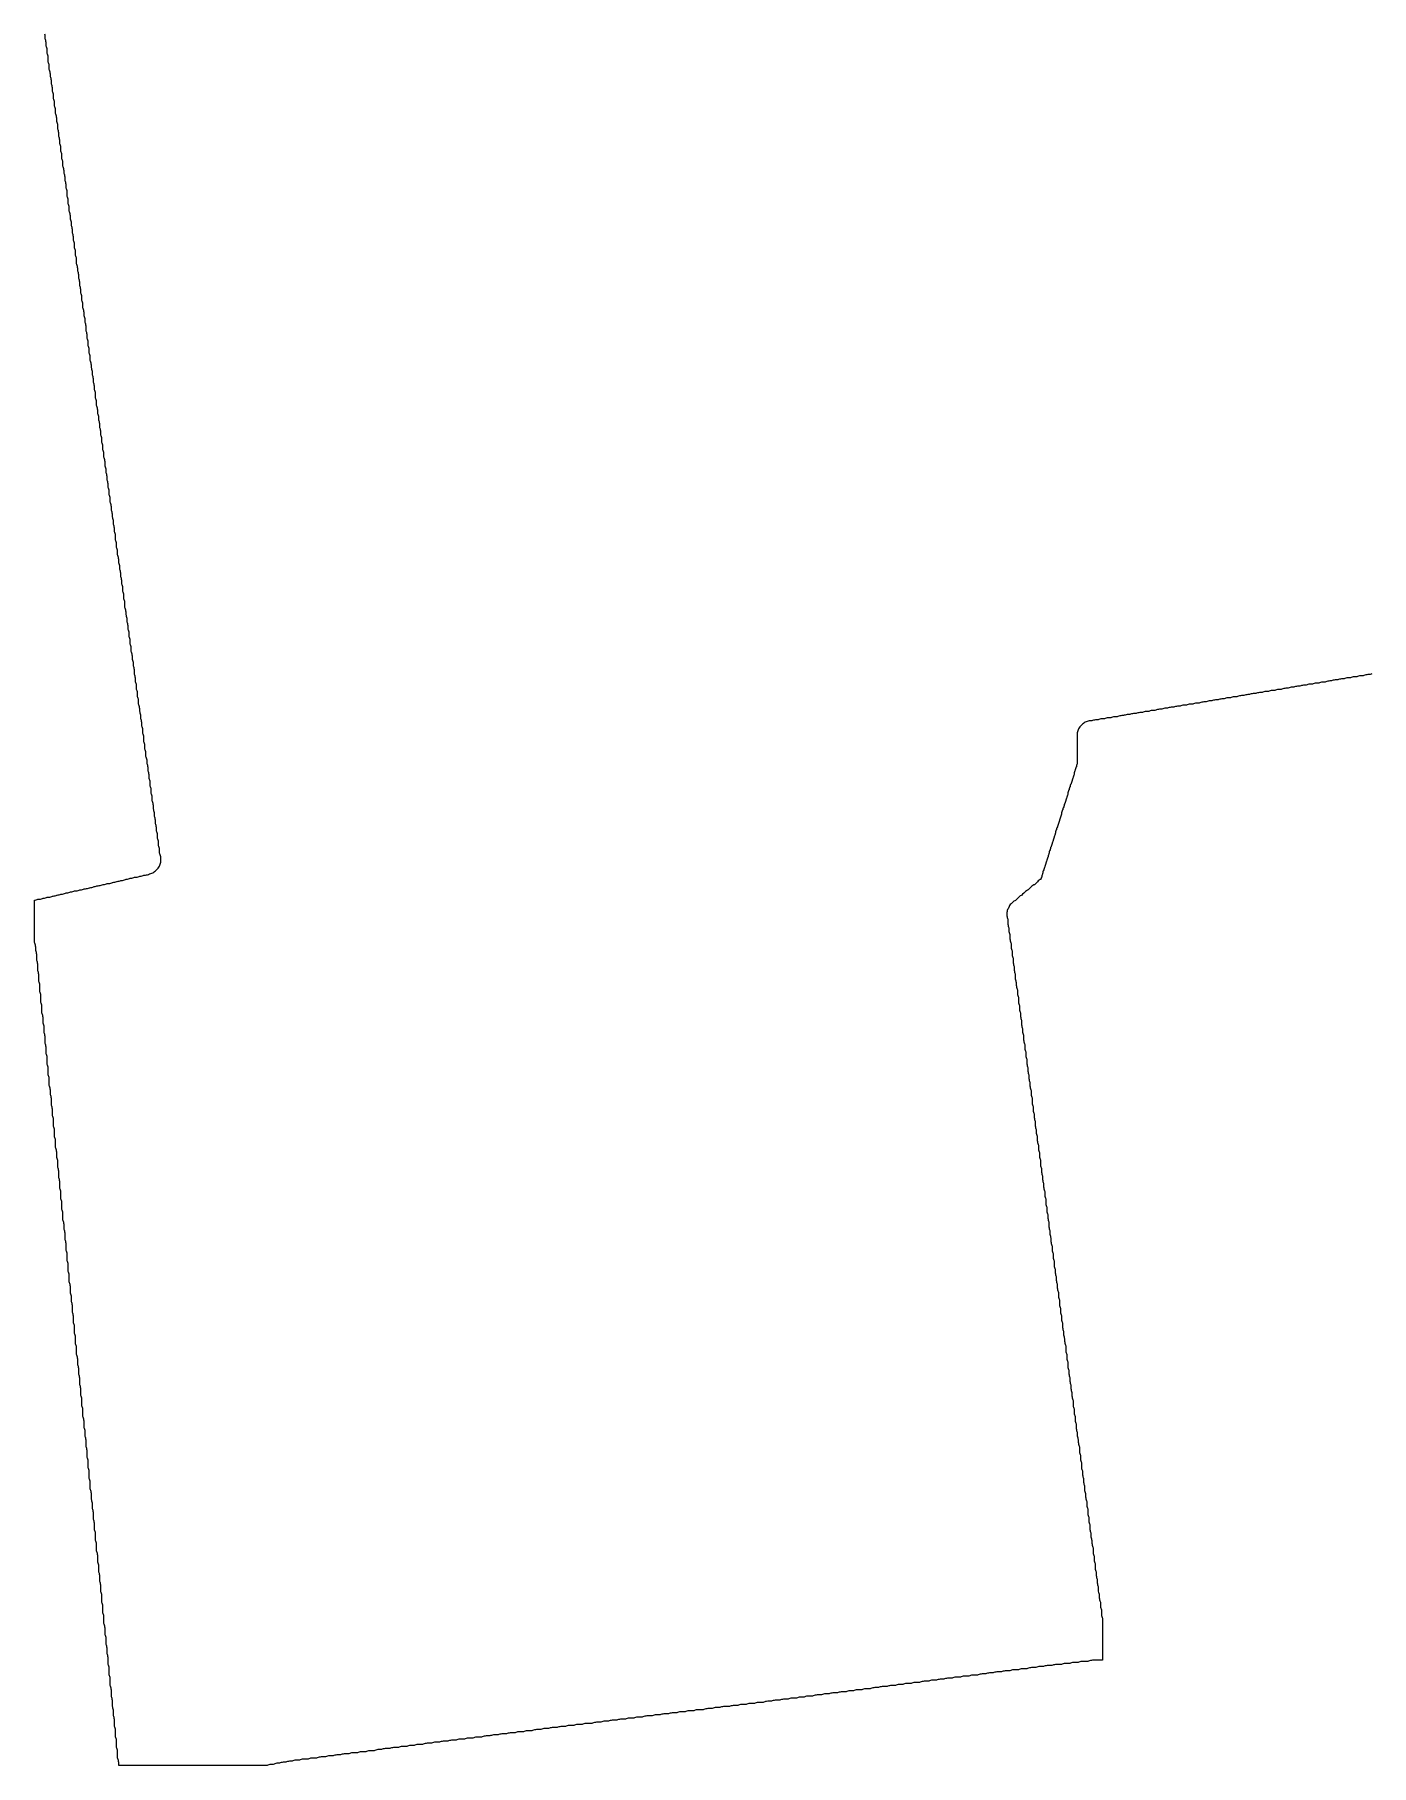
# Model space of a CAD drawing. Header units: metres. Extents: x -39370 to 152288, y 547 to 169859.
# Drawn here: x -4674 to 56459, y 547 to 79701 of the extents above; entities that cross this region are included whole.
import ezdxf

# ---------------------------------------------------------------- set-up
doc = ezdxf.new("R2010")
doc.units = ezdxf.units.M
doc.layers.add('alpha_boundary_shrunk', color=7, linetype='Continuous')

msp = doc.modelspace()

# ---------------------------------------------------------------- linework, layer by layer
at = {"layer": 'alpha_boundary_shrunk', "color": 1}
msp.add_lwpolyline([(56487, 50469), (56442, 50459), (56398, 50444), (56366, 50430), (56291, 50430), (56245, 50428), (56199, 50421), (56154, 50410), (56110, 50396), (56078, 50382), (56002, 50382), (55956, 50379), (55910, 50373), (55865, 50362), (55821, 50348), (55790, 50334), (55714, 50334), (55668, 50331), (55622, 50325), (55577, 50314), (55533, 50300), (55501, 50286), (55426, 50286), (55380, 50283), (55334, 50277), (55288, 50266), (55245, 50252), (55213, 50237), (55137, 50237), (55091, 50235), (55045, 50229), (55000, 50218), (54956, 50203), (54925, 50189), (54849, 50189), (54803, 50187), (54757, 50181), (54712, 50170), (54668, 50155), (54636, 50141), (54561, 50141), (54514, 50139), (54469, 50133), (54423, 50122), (54380, 50107), (54348, 50093), (54272, 50093), (54226, 50091), (54180, 50085), (54135, 50074), (54091, 50059), (54060, 50045), (53984, 50045), (53938, 50043), (53892, 50037), (53847, 50026), (53803, 50011), (53771, 49997), (53696, 49997), (53649, 49995), (53604, 49989), (53558, 49978), (53515, 49963), (53483, 49949), (53407, 49949), (53361, 49947), (53315, 49941), (53270, 49930), (53226, 49915), (53194, 49901), (53119, 49901), (53073, 49899), (53027, 49892), (52982, 49882), (52938, 49867), (52906, 49853), (52831, 49853), (52784, 49851), (52739, 49844), (52693, 49834), (52650, 49819), (52618, 49805), (52542, 49805), (52496, 49803), (52450, 49796), (52405, 49786), (52361, 49771), (52329, 49757), (52254, 49757), (52208, 49755), (52162, 49748), (52117, 49738), (52073, 49723), (52041, 49709), (51966, 49709), (51919, 49707), (51874, 49700), (51828, 49690), (51784, 49675), (51753, 49661), (51677, 49661), (51631, 49659), (51585, 49652), (51540, 49642), (51496, 49627), (51464, 49613), (51389, 49613), (51343, 49611), (51297, 49604), (51252, 49594), (51208, 49579), (51176, 49565), (51101, 49565), (51054, 49563), (51009, 49556), (50963, 49545), (50919, 49531), (50888, 49517), (50812, 49517), (50766, 49514), (50720, 49508), (50675, 49497), (50631, 49483), (50599, 49469), (50524, 49469), (50478, 49466), (50432, 49460), (50387, 49449), (50343, 49435), (50311, 49420), (50236, 49420), (50189, 49418), (50143, 49412), (50098, 49401), (50054, 49386), (50023, 49372), (49947, 49372), (49901, 49370), (49855, 49364), (49810, 49353), (49766, 49338), (49734, 49324), (49659, 49324), (49613, 49322), (49567, 49316), (49522, 49305), (49478, 49290), (49446, 49276), (49371, 49276), (49324, 49274), (49278, 49268), (49233, 49257), (49189, 49242), (49158, 49228), (49082, 49228), (49036, 49226), (48990, 49220), (48945, 49209), (48901, 49194), (48869, 49180), (48794, 49180), (48748, 49178), (48702, 49172), (48657, 49161), (48613, 49146), (48581, 49132), (48506, 49132), (48459, 49130), (48413, 49124), (48368, 49113), (48324, 49098), (48293, 49084), (48217, 49084), (48171, 49082), (48125, 49076), (48080, 49065), (48036, 49050), (48004, 49036), (47929, 49036), (47883, 49034), (47837, 49027), (47792, 49017), (47748, 49002), (47716, 48988), (47641, 48988), (47594, 48986), (47548, 48979), (47503, 48969), (47459, 48954), (47428, 48940), (47352, 48940), (47306, 48938), (47260, 48931), (47215, 48921), (47171, 48906), (47139, 48892), (47064, 48892), (47018, 48890), (46972, 48883), (46927, 48873), (46883, 48858), (46851, 48844), (46776, 48844), (46729, 48842), (46683, 48835), (46638, 48825), (46594, 48810), (46563, 48796), (46487, 48796), (46441, 48794), (46395, 48787), (46350, 48777), (46306, 48762), (46274, 48748), (46199, 48748), (46153, 48746), (46107, 48739), (46062, 48728), (46018, 48714), (45986, 48700), (45911, 48700), (45864, 48697), (45818, 48691), (45773, 48680), (45729, 48666), (45698, 48652), (45622, 48652), (45576, 48649), (45530, 48643), (45485, 48632), (45441, 48618), (45409, 48604), (45334, 48604), (45288, 48601), (45242, 48595), (45197, 48584), (45153, 48570), (45121, 48555), (45046, 48555), (44999, 48553), (44953, 48547), (44908, 48536), (44864, 48521), (44833, 48507), (44757, 48507), (44711, 48505), (44665, 48499), (44620, 48488), (44576, 48473), (44544, 48459), (44469, 48459), (44423, 48457), (44377, 48451), (44332, 48440), (44288, 48425), (44256, 48411), (44181, 48411), (44134, 48409), (44088, 48403), (44043, 48392), (43999, 48377), (43968, 48363), (43892, 48363), (43846, 48361), (43800, 48355), (43755, 48344), (43711, 48329), (43679, 48315), (43604, 48315), (43555, 48313), (43506, 48306), (43459, 48294), (43413, 48277), (43368, 48256), (43326, 48231), (43287, 48202), (43250, 48169), (43154, 48073), (43121, 48036), (43092, 47997), (43067, 47955), (43046, 47910), (43029, 47864), (43017, 47817), (43010, 47768), (43008, 47719), (43008, 46346), (42994, 46314), (42979, 46271), (42968, 46225), (42967, 46218), (42964, 46213), (42946, 46170), (42931, 46126), (42920, 46081), (42919, 46074), (42916, 46068), (42898, 46026), (42883, 45982), (42872, 45937), (42866, 45891), (42865, 45868), (42850, 45834), (42835, 45790), (42824, 45745), (42823, 45738), (42820, 45732), (42801, 45690), (42787, 45646), (42776, 45601), (42775, 45594), (42772, 45588), (42753, 45546), (42739, 45502), (42728, 45457), (42727, 45449), (42724, 45444), (42705, 45401), (42691, 45357), (42680, 45312), (42679, 45305), (42676, 45300), (42657, 45257), (42643, 45213), (42632, 45168), (42631, 45161), (42628, 45155), (42609, 45113), (42594, 45069), (42584, 45024), (42577, 44978), (42576, 44955), (42561, 44921), (42546, 44877), (42536, 44832), (42535, 44825), (42532, 44819), (42513, 44777), (42498, 44733), (42488, 44688), (42487, 44681), (42484, 44675), (42465, 44632), (42450, 44589), (42440, 44543), (42439, 44536), (42436, 44531), (42417, 44488), (42402, 44444), (42392, 44399), (42391, 44392), (42388, 44387), (42369, 44344), (42354, 44300), (42344, 44255), (42343, 44248), (42340, 44242), (42321, 44200), (42306, 44156), (42295, 44111), (42289, 44065), (42288, 44042), (42273, 44008), (42258, 43964), (42247, 43919), (42246, 43912), (42244, 43906), (42225, 43864), (42210, 43820), (42199, 43775), (42198, 43767), (42196, 43762), (42177, 43719), (42162, 43675), (42151, 43630), (42150, 43623), (42147, 43618), (42129, 43575), (42114, 43531), (42103, 43486), (42102, 43479), (42099, 43473), (42081, 43431), (42066, 43387), (42055, 43342), (42054, 43335), (42051, 43329), (42033, 43287), (42018, 43243), (42007, 43198), (42001, 43152), (42000, 43129), (41985, 43095), (41970, 43051), (41959, 43006), (41958, 42999), (41955, 42993), (41936, 42950), (41922, 42907), (41911, 42861), (41910, 42854), (41907, 42849), (41888, 42806), (41874, 42762), (41863, 42717), (41862, 42710), (41859, 42705), (41840, 42662), (41826, 42618), (41815, 42573), (41814, 42566), (41811, 42560), (41792, 42518), (41778, 42474), (41767, 42429), (41766, 42422), (41763, 42416), (41744, 42374), (41729, 42330), (41719, 42285), (41712, 42239), (41711, 42216), (41696, 42182), (41681, 42138), (41671, 42093), (41670, 42086), (41667, 42080), (41648, 42037), (41633, 41993), (41623, 41948), (41622, 41941), (41619, 41936), (41600, 41893), (41585, 41849), (41575, 41804), (41574, 41797), (41571, 41791), (41552, 41749), (41537, 41705), (41527, 41660), (41526, 41653), (41523, 41647), (41504, 41605), (41489, 41561), (41479, 41516), (41478, 41509), (41475, 41503), (41456, 41461), (41441, 41417), (41430, 41372), (41424, 41326), (41423, 41303), (41408, 41269), (41393, 41225), (41382, 41179), (41381, 41172), (41379, 41167), (41360, 41124), (41345, 41080), (41343, 41071), (41337, 41066), (41314, 41054), (41267, 41027), (41224, 40996), (41184, 40960), (41049, 40825), (41026, 40814), (40979, 40787), (40935, 40756), (40896, 40720), (40761, 40585), (40737, 40573), (40691, 40547), (40647, 40516), (40607, 40480), (40559, 40432), (40511, 40384), (40472, 40345), (40449, 40333), (40402, 40307), (40359, 40275), (40319, 40239), (40184, 40105), (40160, 40093), (40114, 40066), (40070, 40035), (40031, 39999), (39982, 39951), (39947, 39911), (39915, 39868), (39889, 39821), (39841, 39725), (39822, 39683), (39807, 39639), (39797, 39594), (39790, 39548), (39788, 39501), (39788, 39453), (39790, 39407), (39797, 39361), (39807, 39316), (39822, 39272), (39836, 39240), (39836, 39069), (39838, 39023), (39845, 38977), (39855, 38932), (39870, 38888), (39884, 38856), (39884, 38733), (39886, 38686), (39893, 38640), (39903, 38595), (39918, 38551), (39932, 38520), (39932, 38348), (39934, 38302), (39941, 38256), (39951, 38211), (39966, 38167), (39980, 38135), (39980, 38012), (39982, 37965), (39989, 37919), (39999, 37874), (40014, 37830), (40028, 37799), (40028, 37675), (40030, 37629), (40037, 37583), (40047, 37538), (40062, 37494), (40076, 37462), (40076, 37291), (40078, 37245), (40085, 37199), (40096, 37153), (40110, 37110), (40124, 37078), (40124, 36954), (40127, 36908), (40133, 36862), (40144, 36817), (40158, 36773), (40172, 36741), (40172, 36570), (40175, 36524), (40181, 36478), (40192, 36433), (40206, 36389), (40220, 36357), (40220, 36234), (40223, 36187), (40229, 36141), (40240, 36096), (40254, 36052), (40269, 36021), (40269, 35897), (40271, 35851), (40277, 35805), (40288, 35760), (40303, 35716), (40317, 35684), (40317, 35513), (40319, 35466), (40325, 35421), (40336, 35375), (40351, 35331), (40365, 35300), (40365, 35176), (40367, 35130), (40373, 35084), (40384, 35039), (40399, 34995), (40413, 34963), (40413, 34840), (40415, 34794), (40421, 34748), (40432, 34703), (40447, 34659), (40461, 34627), (40461, 34455), (40463, 34409), (40469, 34363), (40480, 34318), (40495, 34274), (40509, 34243), (40509, 34119), (40511, 34073), (40517, 34027), (40528, 33982), (40543, 33938), (40557, 33906), (40557, 33735), (40559, 33688), (40565, 33642), (40576, 33597), (40591, 33553), (40605, 33522), (40605, 33398), (40607, 33352), (40614, 33306), (40624, 33261), (40639, 33217), (40653, 33185), (40653, 33062), (40655, 33016), (40662, 32970), (40672, 32925), (40687, 32881), (40701, 32849), (40701, 32677), (40703, 32631), (40710, 32585), (40720, 32540), (40735, 32496), (40749, 32464), (40749, 32341), (40751, 32295), (40758, 32249), (40768, 32204), (40783, 32160), (40797, 32128), (40797, 32005), (40799, 31958), (40806, 31912), (40816, 31867), (40831, 31823), (40845, 31792), (40845, 31620), (40847, 31574), (40854, 31528), (40864, 31483), (40879, 31439), (40893, 31407), (40893, 31284), (40895, 31237), (40902, 31192), (40913, 31146), (40927, 31102), (40941, 31071), (40941, 30899), (40943, 30853), (40950, 30807), (40961, 30762), (40975, 30718), (40989, 30686), (40989, 30563), (40992, 30517), (40998, 30471), (41009, 30426), (41023, 30382), (41037, 30350), (41037, 30226), (41040, 30180), (41046, 30134), (41057, 30089), (41071, 30045), (41086, 30014), (41086, 29842), (41088, 29796), (41094, 29750), (41105, 29705), (41120, 29661), (41134, 29629), (41134, 29506), (41136, 29459), (41142, 29413), (41153, 29368), (41168, 29324), (41182, 29293), (41182, 29121), (41184, 29075), (41190, 29029), (41201, 28984), (41216, 28940), (41230, 28908), (41230, 28785), (41232, 28738), (41238, 28693), (41249, 28647), (41264, 28604), (41278, 28572), (41278, 28448), (41280, 28402), (41286, 28356), (41297, 28311), (41312, 28267), (41326, 28235), (41326, 28064), (41328, 28018), (41334, 27972), (41345, 27927), (41360, 27883), (41374, 27851), (41374, 27728), (41376, 27681), (41382, 27635), (41393, 27590), (41408, 27546), (41422, 27515), (41422, 27391), (41424, 27345), (41430, 27299), (41441, 27254), (41456, 27210), (41470, 27178), (41470, 27007), (41472, 26960), (41479, 26914), (41489, 26869), (41504, 26825), (41518, 26794), (41518, 26670), (41520, 26624), (41527, 26578), (41537, 26533), (41552, 26489), (41566, 26457), (41566, 26286), (41568, 26240), (41575, 26194), (41585, 26149), (41600, 26105), (41614, 26073), (41614, 25949), (41616, 25903), (41623, 25857), (41633, 25812), (41648, 25768), (41662, 25737), (41662, 25613), (41664, 25567), (41671, 25521), (41681, 25476), (41696, 25432), (41710, 25400), (41710, 25229), (41712, 25182), (41719, 25136), (41729, 25091), (41744, 25047), (41758, 25016), (41758, 24892), (41760, 24846), (41767, 24800), (41778, 24755), (41792, 24711), (41806, 24679), (41806, 24508), (41809, 24461), (41815, 24416), (41826, 24370), (41840, 24327), (41854, 24295), (41854, 24171), (41857, 24125), (41863, 24079), (41874, 24034), (41888, 23990), (41902, 23958), (41902, 23835), (41905, 23789), (41911, 23743), (41922, 23698), (41936, 23654), (41951, 23622), (41951, 23451), (41953, 23404), (41959, 23358), (41970, 23313), (41985, 23269), (41999, 23238), (41999, 23114), (42001, 23068), (42007, 23022), (42018, 22977), (42033, 22933), (42047, 22901), (42047, 22778), (42049, 22731), (42055, 22686), (42066, 22640), (42081, 22596), (42095, 22565), (42095, 22393), (42097, 22347), (42103, 22301), (42114, 22256), (42129, 22212), (42143, 22180), (42143, 22057), (42145, 22011), (42151, 21965), (42162, 21920), (42177, 21876), (42191, 21844), (42191, 21672), (42193, 21626), (42199, 21580), (42210, 21535), (42225, 21491), (42239, 21459), (42239, 21336), (42241, 21290), (42247, 21244), (42258, 21199), (42273, 21155), (42287, 21123), (42287, 21000), (42289, 20953), (42295, 20907), (42306, 20862), (42321, 20818), (42335, 20787), (42335, 20615), (42337, 20569), (42344, 20523), (42354, 20478), (42369, 20434), (42383, 20402), (42383, 20279), (42385, 20232), (42392, 20187), (42402, 20141), (42417, 20098), (42431, 20066), (42431, 19942), (42433, 19896), (42440, 19850), (42450, 19805), (42465, 19761), (42479, 19729), (42479, 19558), (42481, 19512), (42488, 19466), (42498, 19421), (42513, 19377), (42527, 19345), (42527, 19222), (42529, 19175), (42536, 19129), (42546, 19084), (42561, 19040), (42575, 19009), (42575, 18837), (42577, 18791), (42584, 18745), (42594, 18700), (42609, 18656), (42623, 18624), (42623, 18501), (42625, 18454), (42632, 18408), (42643, 18363), (42657, 18319), (42671, 18288), (42671, 18164), (42674, 18118), (42680, 18072), (42691, 18027), (42705, 17983), (42719, 17951), (42719, 17780), (42722, 17734), (42728, 17688), (42739, 17643), (42753, 17599), (42767, 17567), (42767, 17443), (42770, 17397), (42776, 17351), (42787, 17306), (42801, 17262), (42816, 17230), (42816, 17059), (42818, 17013), (42824, 16967), (42835, 16922), (42850, 16878), (42864, 16846), (42864, 16723), (42866, 16676), (42872, 16630), (42883, 16585), (42898, 16541), (42912, 16510), (42912, 16386), (42914, 16340), (42920, 16294), (42931, 16249), (42946, 16205), (42960, 16173), (42960, 16002), (42962, 15955), (42968, 15910), (42979, 15864), (42994, 15820), (43008, 15789), (43008, 15665), (43010, 15619), (43016, 15573), (43027, 15528), (43042, 15484), (43056, 15452), (43056, 15329), (43058, 15283), (43064, 15237), (43075, 15192), (43090, 15148), (43104, 15116), (43104, 14944), (43106, 14898), (43112, 14852), (43123, 14807), (43138, 14763), (43152, 14732), (43152, 14608), (43154, 14562), (43161, 14516), (43171, 14471), (43186, 14427), (43200, 14395), (43200, 14224), (43202, 14177), (43209, 14131), (43219, 14086), (43234, 14042), (43248, 14011), (43248, 13887), (43250, 13841), (43257, 13795), (43267, 13750), (43282, 13706), (43296, 13674), (43296, 13551), (43298, 13505), (43305, 13459), (43315, 13414), (43330, 13370), (43344, 13338), (43344, 13166), (43346, 13120), (43353, 13074), (43363, 13029), (43378, 12985), (43392, 12953), (43392, 12830), (43394, 12784), (43401, 12738), (43411, 12693), (43426, 12649), (43440, 12617), (43440, 12494), (43442, 12447), (43449, 12401), (43460, 12356), (43474, 12312), (43488, 12281), (43488, 12109), (43490, 12063), (43497, 12017), (43508, 11972), (43522, 11928), (43536, 11896), (43536, 11773), (43539, 11726), (43545, 11681), (43556, 11635), (43570, 11592), (43584, 11560), (43584, 11388), (43587, 11342), (43593, 11296), (43604, 11251), (43618, 11207), (43633, 11175), (43633, 11052), (43635, 11006), (43641, 10960), (43652, 10915), (43667, 10871), (43681, 10839), (43681, 10716), (43683, 10669), (43689, 10623), (43700, 10578), (43715, 10534), (43729, 10503), (43729, 10331), (43731, 10285), (43737, 10239), (43748, 10194), (43763, 10150), (43777, 10118), (43777, 9995), (43779, 9948), (43785, 9902), (43796, 9857), (43811, 9813), (43825, 9782), (43825, 9610), (43827, 9564), (43833, 9518), (43844, 9473), (43859, 9429), (43873, 9397), (43873, 9274), (43875, 9228), (43881, 9182), (43892, 9137), (43907, 9093), (43921, 9061), (43921, 8937), (43923, 8891), (43929, 8845), (43940, 8800), (43955, 8756), (43969, 8724), (43969, 8553), (43971, 8507), (43977, 8461), (43988, 8416), (44003, 8372), (44017, 8340), (44017, 8217), (44019, 8170), (44026, 8124), (44036, 8079), (44051, 8035), (44065, 8004), (44065, 7880), (44067, 7834), (44074, 7788), (44084, 7743), (44099, 7699), (44113, 7667), (44113, 7496), (44115, 7449), (44122, 7404), (44132, 7358), (44147, 7314), (44161, 7283), (44161, 5353), (43700, 5353), (43654, 5350), (43608, 5344), (43563, 5333), (43519, 5319), (43487, 5305), (43267, 5305), (43221, 5302), (43175, 5296), (43130, 5285), (43086, 5271), (43055, 5256), (42883, 5256), (42837, 5254), (42791, 5248), (42746, 5237), (42702, 5222), (42670, 5208), (42499, 5208), (42452, 5206), (42406, 5200), (42361, 5189), (42317, 5174), (42286, 5160), (42066, 5160), (42020, 5158), (41974, 5152), (41929, 5141), (41885, 5126), (41853, 5112), (41682, 5112), (41635, 5110), (41589, 5104), (41544, 5093), (41500, 5078), (41469, 5064), (41297, 5064), (41251, 5062), (41205, 5056), (41160, 5045), (41116, 5030), (41084, 5016), (40913, 5016), (40866, 5014), (40821, 5008), (40775, 4997), (40731, 4982), (40700, 4968), (40528, 4968), (40482, 4966), (40436, 4960), (40391, 4949), (40347, 4934), (40315, 4920), (40144, 4920), (40098, 4918), (40052, 4912), (40007, 4901), (39963, 4886), (39931, 4872), (39759, 4872), (39713, 4870), (39667, 4863), (39622, 4853), (39578, 4838), (39546, 4824), (39375, 4824), (39329, 4822), (39283, 4815), (39238, 4805), (39194, 4790), (39162, 4776), (39039, 4776), (38992, 4774), (38946, 4767), (38901, 4757), (38857, 4742), (38826, 4728), (38654, 4728), (38608, 4726), (38562, 4719), (38517, 4709), (38473, 4694), (38441, 4680), (38270, 4680), (38223, 4678), (38177, 4671), (38132, 4661), (38088, 4646), (38057, 4632), (37885, 4632), (37839, 4630), (37793, 4623), (37748, 4613), (37704, 4598), (37672, 4584), (37501, 4584), (37454, 4582), (37409, 4575), (37363, 4564), (37319, 4550), (37288, 4536), (37116, 4536), (37070, 4533), (37024, 4527), (36979, 4516), (36935, 4502), (36903, 4488), (36780, 4488), (36734, 4485), (36688, 4479), (36643, 4468), (36599, 4454), (36567, 4440), (36395, 4440), (36349, 4437), (36303, 4431), (36258, 4420), (36214, 4406), (36182, 4391), (36011, 4391), (35965, 4389), (35919, 4383), (35874, 4372), (35830, 4357), (35798, 4343), (35626, 4343), (35580, 4341), (35534, 4335), (35489, 4324), (35445, 4309), (35414, 4295), (35242, 4295), (35196, 4293), (35150, 4287), (35105, 4276), (35061, 4261), (35029, 4247), (34906, 4247), (34859, 4245), (34813, 4239), (34768, 4228), (34724, 4213), (34693, 4199), (34521, 4199), (34475, 4197), (34429, 4191), (34384, 4180), (34340, 4165), (34308, 4151), (34137, 4151), (34090, 4149), (34045, 4143), (33999, 4132), (33956, 4117), (33924, 4103), (33752, 4103), (33706, 4101), (33660, 4095), (33615, 4084), (33571, 4069), (33539, 4055), (33368, 4055), (33322, 4053), (33276, 4047), (33231, 4036), (33187, 4021), (33155, 4007), (32983, 4007), (32937, 4005), (32891, 3998), (32846, 3988), (32802, 3973), (32770, 3959), (32647, 3959), (32601, 3957), (32555, 3950), (32510, 3940), (32466, 3925), (32434, 3911), (32263, 3911), (32216, 3909), (32170, 3902), (32125, 3892), (32081, 3877), (32050, 3863), (31878, 3863), (31832, 3861), (31786, 3854), (31741, 3844), (31697, 3829), (31665, 3815), (31494, 3815), (31447, 3813), (31401, 3806), (31356, 3796), (31312, 3781), (31281, 3767), (31109, 3767), (31063, 3765), (31017, 3758), (30972, 3748), (30928, 3733), (30896, 3719), (30725, 3719), (30678, 3717), (30633, 3710), (30587, 3699), (30543, 3685), (30512, 3671), (30388, 3671), (30342, 3668), (30296, 3662), (30251, 3651), (30207, 3637), (30175, 3623), (30004, 3623), (29958, 3620), (29912, 3614), (29867, 3603), (29823, 3589), (29791, 3575), (29619, 3575), (29573, 3572), (29527, 3566), (29482, 3555), (29438, 3541), (29406, 3526), (29235, 3526), (29189, 3524), (29143, 3518), (29098, 3507), (29054, 3492), (29022, 3478), (28851, 3478), (28804, 3476), (28758, 3470), (28713, 3459), (28669, 3444), (28638, 3430), (28466, 3430), (28420, 3428), (28374, 3422), (28329, 3411), (28285, 3396), (28253, 3382), (28082, 3382), (28035, 3380), (27989, 3374), (27944, 3363), (27900, 3348), (27869, 3334), (27697, 3334), (27651, 3332), (27605, 3326), (27560, 3315), (27516, 3300), (27484, 3286), (27313, 3286), (27266, 3284), (27221, 3278), (27175, 3267), (27131, 3252), (27100, 3238), (26880, 3238), (26834, 3236), (26788, 3230), (26743, 3219), (26699, 3204), (26667, 3190), (26496, 3190), (26449, 3188), (26404, 3181), (26358, 3171), (26315, 3156), (26283, 3142), (26111, 3142), (26065, 3140), (26019, 3133), (25974, 3123), (25930, 3108), (25898, 3094), (25679, 3094), (25632, 3092), (25587, 3085), (25541, 3075), (25498, 3060), (25466, 3046), (25294, 3046), (25248, 3044), (25202, 3037), (25157, 3027), (25113, 3012), (25081, 2998), (24910, 2998), (24864, 2996), (24818, 2989), (24773, 2979), (24729, 2964), (24697, 2950), (24525, 2950), (24479, 2948), (24433, 2941), (24388, 2931), (24344, 2916), (24312, 2902), (24141, 2902), (24095, 2900), (24049, 2893), (24004, 2882), (23960, 2868), (23928, 2854), (23757, 2854), (23710, 2852), (23664, 2845), (23619, 2834), (23575, 2820), (23544, 2806), (23324, 2806), (23278, 2803), (23232, 2797), (23187, 2786), (23143, 2772), (23111, 2758), (22940, 2758), (22893, 2755), (22847, 2749), (22802, 2738), (22758, 2724), (22727, 2709), (22555, 2709), (22509, 2707), (22463, 2701), (22418, 2690), (22374, 2675), (22342, 2661), (22171, 2661), (22124, 2659), (22078, 2653), (22033, 2642), (21989, 2627), (21958, 2613), (21786, 2613), (21740, 2611), (21694, 2605), (21649, 2594), (21605, 2579), (21573, 2565), (21402, 2565), (21355, 2563), (21310, 2557), (21264, 2546), (21221, 2531), (21189, 2517), (21017, 2517), (20971, 2515), (20925, 2509), (20880, 2498), (20836, 2483), (20804, 2469), (20585, 2469), (20538, 2467), (20493, 2461), (20447, 2450), (20404, 2435), (20372, 2421), (20200, 2421), (20154, 2419), (20108, 2413), (20063, 2402), (20019, 2387), (19987, 2373), (19816, 2373), (19770, 2371), (19724, 2365), (19679, 2354), (19635, 2339), (19603, 2325), (19431, 2325), (19385, 2323), (19339, 2316), (19294, 2306), (19250, 2291), (19218, 2277), (19047, 2277), (19001, 2275), (18955, 2268), (18910, 2258), (18866, 2243), (18834, 2229), (18663, 2229), (18616, 2227), (18570, 2220), (18525, 2210), (18481, 2195), (18450, 2181), (18278, 2181), (18232, 2179), (18186, 2172), (18141, 2162), (18097, 2147), (18065, 2133), (17894, 2133), (17847, 2131), (17801, 2124), (17756, 2114), (17712, 2099), (17681, 2085), (17509, 2085), (17463, 2083), (17417, 2076), (17372, 2066), (17328, 2051), (17296, 2037), (17125, 2037), (17078, 2035), (17033, 2028), (16987, 2017), (16943, 2003), (16912, 1989), (16740, 1989), (16694, 1986), (16648, 1980), (16603, 1969), (16559, 1955), (16527, 1941), (16356, 1941), (16310, 1938), (16264, 1932), (16218, 1921), (16175, 1907), (16143, 1893), (15971, 1893), (15925, 1890), (15879, 1884), (15834, 1873), (15790, 1859), (15758, 1844), (15587, 1844), (15541, 1842), (15495, 1836), (15450, 1825), (15406, 1810), (15374, 1796), (15202, 1796), (15156, 1794), (15110, 1788), (15065, 1777), (15021, 1762), (14990, 1748), (14818, 1748), (14772, 1746), (14726, 1740), (14681, 1729), (14637, 1714), (14605, 1700), (14434, 1700), (14387, 1698), (14341, 1692), (14296, 1681), (14252, 1666), (14221, 1652), (14049, 1652), (14003, 1650), (13957, 1644), (13912, 1633), (13868, 1618), (13836, 1604), (13665, 1604), (13618, 1602), (13572, 1596), (13527, 1585), (13483, 1570), (13452, 1556), (13280, 1556), (13234, 1554), (13188, 1548), (13143, 1537), (13099, 1522), (13067, 1508), (12896, 1508), (12849, 1506), (12804, 1500), (12758, 1489), (12714, 1474), (12683, 1460), (12559, 1460), (12513, 1458), (12467, 1451), (12422, 1441), (12378, 1426), (12346, 1412), (12175, 1412), (12129, 1410), (12083, 1403), (12038, 1393), (11994, 1378), (11962, 1364), (11790, 1364), (11744, 1362), (11698, 1355), (11653, 1345), (11609, 1330), (11577, 1316), (11406, 1316), (11360, 1314), (11314, 1307), (11269, 1297), (11225, 1282), (11193, 1268), (11070, 1268), (11023, 1266), (10977, 1259), (10932, 1249), (10888, 1234), (10857, 1220), (10685, 1220), (10639, 1218), (10593, 1211), (10548, 1201), (10504, 1186), (10472, 1172), (10301, 1172), (10254, 1170), (10208, 1163), (10163, 1152), (10119, 1138), (10088, 1124), (9916, 1124), (9870, 1121), (9824, 1115), (9779, 1104), (9735, 1090), (9703, 1076), (9532, 1076), (9485, 1073), (9440, 1067), (9394, 1056), (9351, 1042), (9319, 1028), (9195, 1028), (9149, 1025), (9103, 1019), (9058, 1008), (9014, 994), (8982, 979), (8811, 979), (8765, 977), (8719, 971), (8674, 960), (8630, 945), (8598, 931), (8426, 931), (8380, 929), (8334, 923), (8289, 912), (8245, 897), (8214, 883), (8042, 883), (7996, 881), (7950, 875), (7905, 864), (7861, 849), (7829, 835), (7658, 835), (7611, 833), (7565, 827), (7520, 816), (7476, 801), (7445, 787), (7321, 787), (7275, 785), (7229, 779), (7184, 768), (7140, 753), (7108, 739), (7033, 739), (6987, 737), (6941, 731), (6896, 720), (6852, 705), (6820, 691), (6744, 691), (6698, 689), (6652, 683), (6607, 672), (6563, 657), (6532, 643), (6456, 643), (6410, 641), (6364, 634), (6319, 624), (6275, 609), (6243, 595), (6168, 595), (6122, 593), (6076, 586), (6030, 576), (5987, 561), (5955, 547), (-829, 547), (-829, 672), (-831, 718), (-838, 764), (-848, 809), (-863, 853), (-877, 885), (-877, 1152), (-879, 1199), (-886, 1244), (-896, 1290), (-911, 1333), (-925, 1365), (-925, 1633), (-927, 1679), (-934, 1725), (-944, 1770), (-959, 1814), (-973, 1846), (-973, 2113), (-975, 2160), (-982, 2206), (-992, 2251), (-1007, 2295), (-1021, 2326), (-1021, 2594), (-1023, 2640), (-1030, 2686), (-1040, 2731), (-1055, 2775), (-1069, 2807), (-1069, 3026), (-1071, 3073), (-1078, 3119), (-1089, 3164), (-1103, 3208), (-1117, 3239), (-1117, 3507), (-1120, 3553), (-1126, 3599), (-1137, 3644), (-1151, 3688), (-1165, 3720), (-1165, 3988), (-1168, 4034), (-1174, 4080), (-1185, 4125), (-1199, 4169), (-1213, 4201), (-1213, 4468), (-1216, 4514), (-1222, 4560), (-1233, 4605), (-1247, 4649), (-1262, 4681), (-1262, 4949), (-1264, 4995), (-1270, 5041), (-1281, 5086), (-1296, 5130), (-1310, 5162), (-1310, 5429), (-1312, 5476), (-1318, 5521), (-1329, 5567), (-1344, 5611), (-1358, 5642), (-1358, 5862), (-1360, 5908), (-1366, 5954), (-1377, 5999), (-1392, 6043), (-1406, 6075), (-1406, 6342), (-1408, 6389), (-1414, 6435), (-1425, 6480), (-1440, 6524), (-1454, 6555), (-1454, 6823), (-1456, 6869), (-1462, 6915), (-1473, 6960), (-1488, 7004), (-1502, 7036), (-1502, 7303), (-1504, 7350), (-1510, 7396), (-1521, 7441), (-1536, 7485), (-1550, 7516), (-1550, 7784), (-1552, 7830), (-1558, 7876), (-1569, 7921), (-1584, 7965), (-1598, 7997), (-1598, 8265), (-1600, 8311), (-1607, 8357), (-1617, 8402), (-1632, 8446), (-1646, 8478), (-1646, 8745), (-1648, 8791), (-1655, 8837), (-1665, 8882), (-1680, 8926), (-1694, 8958), (-1694, 9178), (-1696, 9224), (-1703, 9270), (-1713, 9315), (-1728, 9359), (-1742, 9391), (-1742, 9658), (-1744, 9705), (-1751, 9750), (-1761, 9796), (-1776, 9840), (-1790, 9871), (-1790, 10139), (-1792, 10185), (-1799, 10231), (-1809, 10276), (-1824, 10320), (-1838, 10352), (-1838, 10619), (-1840, 10666), (-1847, 10712), (-1857, 10757), (-1872, 10801), (-1886, 10832), (-1886, 11100), (-1888, 11146), (-1895, 11192), (-1905, 11237), (-1920, 11281), (-1934, 11313), (-1934, 11581), (-1936, 11627), (-1943, 11673), (-1954, 11718), (-1968, 11762), (-1982, 11793), (-1982, 12061), (-1985, 12107), (-1991, 12153), (-2002, 12198), (-2016, 12242), (-2030, 12274), (-2030, 12494), (-2033, 12540), (-2039, 12586), (-2050, 12631), (-2064, 12675), (-2078, 12707), (-2078, 12974), (-2081, 13020), (-2087, 13066), (-2098, 13111), (-2112, 13155), (-2127, 13187), (-2127, 13455), (-2129, 13501), (-2135, 13547), (-2146, 13592), (-2161, 13636), (-2175, 13668), (-2175, 13935), (-2177, 13982), (-2183, 14028), (-2194, 14073), (-2209, 14117), (-2223, 14148), (-2223, 14416), (-2225, 14462), (-2231, 14508), (-2242, 14553), (-2257, 14597), (-2271, 14629), (-2271, 14896), (-2273, 14943), (-2279, 14989), (-2290, 15034), (-2305, 15078), (-2319, 15109), (-2319, 15377), (-2321, 15423), (-2327, 15469), (-2338, 15514), (-2353, 15558), (-2367, 15590), (-2367, 15810), (-2369, 15856), (-2375, 15902), (-2386, 15947), (-2401, 15991), (-2415, 16022), (-2415, 16290), (-2417, 16336), (-2423, 16382), (-2434, 16427), (-2449, 16471), (-2463, 16503), (-2463, 16771), (-2465, 16817), (-2472, 16863), (-2482, 16908), (-2497, 16952), (-2511, 16984), (-2511, 17251), (-2513, 17298), (-2520, 17343), (-2530, 17389), (-2545, 17432), (-2559, 17464), (-2559, 17732), (-2561, 17778), (-2568, 17824), (-2578, 17869), (-2593, 17913), (-2607, 17945), (-2607, 18212), (-2609, 18259), (-2616, 18305), (-2626, 18350), (-2641, 18394), (-2655, 18425), (-2655, 18645), (-2657, 18691), (-2664, 18737), (-2674, 18782), (-2689, 18826), (-2703, 18858), (-2703, 19125), (-2705, 19172), (-2712, 19218), (-2722, 19263), (-2737, 19307), (-2751, 19338), (-2751, 19606), (-2753, 19652), (-2760, 19698), (-2771, 19743), (-2785, 19787), (-2799, 19819), (-2799, 20087), (-2801, 20133), (-2808, 20179), (-2819, 20224), (-2833, 20268), (-2847, 20299), (-2847, 20567), (-2850, 20613), (-2856, 20659), (-2867, 20704), (-2881, 20748), (-2895, 20780), (-2895, 21048), (-2898, 21094), (-2904, 21140), (-2915, 21185), (-2929, 21229), (-2944, 21261), (-2944, 21528), (-2946, 21575), (-2952, 21620), (-2963, 21666), (-2978, 21709), (-2992, 21741), (-2992, 21961), (-2994, 22007), (-3000, 22053), (-3011, 22098), (-3026, 22142), (-3040, 22174), (-3040, 22441), (-3042, 22488), (-3048, 22534), (-3059, 22579), (-3074, 22623), (-3088, 22654), (-3088, 22922), (-3090, 22968), (-3096, 23014), (-3107, 23059), (-3122, 23103), (-3136, 23135), (-3136, 23402), (-3138, 23449), (-3144, 23495), (-3155, 23540), (-3170, 23584), (-3184, 23615), (-3184, 23883), (-3186, 23929), (-3192, 23975), (-3203, 24020), (-3218, 24064), (-3232, 24096), (-3232, 24364), (-3234, 24410), (-3240, 24456), (-3251, 24501), (-3266, 24545), (-3280, 24577), (-3280, 24844), (-3282, 24890), (-3288, 24936), (-3299, 24981), (-3314, 25025), (-3328, 25057), (-3328, 25277), (-3330, 25323), (-3337, 25369), (-3347, 25414), (-3362, 25458), (-3376, 25490), (-3376, 25757), (-3378, 25804), (-3385, 25849), (-3395, 25895), (-3410, 25938), (-3424, 25970), (-3424, 26238), (-3426, 26284), (-3433, 26330), (-3443, 26375), (-3458, 26419), (-3472, 26451), (-3472, 26718), (-3474, 26765), (-3481, 26811), (-3491, 26856), (-3506, 26900), (-3520, 26931), (-3520, 27199), (-3522, 27245), (-3529, 27291), (-3539, 27336), (-3554, 27380), (-3568, 27412), (-3568, 27679), (-3570, 27726), (-3577, 27772), (-3587, 27817), (-3602, 27861), (-3616, 27892), (-3616, 28160), (-3618, 28206), (-3625, 28252), (-3636, 28297), (-3650, 28341), (-3664, 28373), (-3664, 28593), (-3667, 28639), (-3673, 28685), (-3684, 28730), (-3698, 28774), (-3712, 28805), (-3712, 29073), (-3715, 29119), (-3721, 29165), (-3732, 29210), (-3746, 29254), (-3760, 29286), (-3760, 29554), (-3763, 29600), (-3769, 29646), (-3780, 29691), (-3794, 29735), (-3809, 29767), (-3809, 30034), (-3811, 30081), (-3817, 30126), (-3828, 30172), (-3843, 30215), (-3857, 30247), (-3857, 30515), (-3859, 30561), (-3865, 30607), (-3876, 30652), (-3891, 30696), (-3905, 30728), (-3905, 30995), (-3907, 31042), (-3913, 31088), (-3924, 31133), (-3939, 31177), (-3953, 31208), (-3953, 31428), (-3955, 31474), (-3961, 31520), (-3972, 31565), (-3987, 31609), (-4001, 31641), (-4001, 31908), (-4003, 31955), (-4009, 32001), (-4020, 32046), (-4035, 32090), (-4049, 32121), (-4049, 32389), (-4051, 32435), (-4057, 32481), (-4068, 32526), (-4083, 32570), (-4097, 32602), (-4097, 32870), (-4099, 32916), (-4105, 32962), (-4116, 33007), (-4131, 33051), (-4145, 33083), (-4145, 33350), (-4147, 33396), (-4154, 33442), (-4164, 33487), (-4179, 33531), (-4193, 33563), (-4193, 33831), (-4195, 33877), (-4202, 33923), (-4212, 33968), (-4227, 34012), (-4241, 34044), (-4241, 34311), (-4243, 34358), (-4250, 34403), (-4260, 34449), (-4275, 34493), (-4289, 34524), (-4289, 34744), (-4291, 34790), (-4298, 34836), (-4308, 34881), (-4323, 34925), (-4337, 34957), (-4337, 35224), (-4339, 35271), (-4346, 35317), (-4356, 35362), (-4371, 35406), (-4385, 35437), (-4385, 35705), (-4387, 35751), (-4394, 35797), (-4404, 35842), (-4419, 35886), (-4433, 35918), (-4433, 36186), (-4435, 36232), (-4442, 36278), (-4452, 36323), (-4467, 36367), (-4481, 36398), (-4481, 36666), (-4483, 36712), (-4490, 36758), (-4501, 36803), (-4515, 36847), (-4529, 36879), (-4529, 37147), (-4532, 37193), (-4538, 37239), (-4549, 37284), (-4563, 37328), (-4577, 37360), (-4577, 37627), (-4580, 37673), (-4586, 37719), (-4597, 37765), (-4611, 37808), (-4625, 37840), (-4625, 37964), (-4628, 38010), (-4634, 38056), (-4645, 38101), (-4659, 38145), (-4674, 38177), (-4674, 40112), (-4649, 40115), (-4604, 40126), (-4560, 40141), (-4528, 40155), (-4501, 40155), (-4454, 40157), (-4409, 40163), (-4363, 40174), (-4320, 40189), (-4285, 40204), (-4262, 40205), (-4216, 40211), (-4171, 40222), (-4127, 40237), (-4096, 40251), (-4068, 40251), (-4022, 40253), (-3976, 40259), (-3931, 40270), (-3887, 40285), (-3853, 40300), (-3830, 40301), (-3784, 40308), (-3739, 40318), (-3695, 40333), (-3661, 40348), (-3637, 40349), (-3592, 40356), (-3546, 40366), (-3503, 40381), (-3471, 40395), (-3444, 40395), (-3397, 40397), (-3351, 40404), (-3306, 40414), (-3262, 40429), (-3228, 40444), (-3205, 40445), (-3159, 40452), (-3114, 40462), (-3070, 40477), (-3036, 40492), (-3013, 40493), (-2967, 40500), (-2922, 40510), (-2878, 40525), (-2846, 40539), (-2819, 40539), (-2772, 40541), (-2727, 40548), (-2681, 40558), (-2638, 40573), (-2603, 40588), (-2580, 40589), (-2534, 40596), (-2489, 40606), (-2445, 40621), (-2414, 40635), (-2386, 40635), (-2340, 40637), (-2294, 40644), (-2249, 40655), (-2205, 40669), (-2171, 40684), (-2148, 40686), (-2102, 40692), (-2057, 40703), (-2013, 40717), (-1979, 40733), (-1956, 40734), (-1910, 40740), (-1865, 40751), (-1821, 40765), (-1789, 40779), (-1762, 40779), (-1715, 40782), (-1669, 40788), (-1624, 40799), (-1580, 40814), (-1546, 40829), (-1523, 40830), (-1477, 40836), (-1432, 40847), (-1388, 40862), (-1356, 40876), (-1329, 40876), (-1283, 40878), (-1237, 40884), (-1192, 40895), (-1148, 40910), (-1114, 40925), (-1090, 40926), (-1045, 40932), (-999, 40943), (-956, 40958), (-921, 40973), (-898, 40974), (-852, 40980), (-807, 40991), (-763, 41006), (-732, 41020), (-704, 41020), (-658, 41022), (-612, 41028), (-567, 41039), (-523, 41054), (-489, 41069), (-466, 41070), (-420, 41076), (-375, 41087), (-331, 41102), (-297, 41117), (-274, 41118), (-228, 41124), (-183, 41135), (-139, 41150), (-107, 41164), (-80, 41164), (-33, 41166), (13, 41173), (58, 41183), (102, 41198), (136, 41213), (159, 41214), (205, 41221), (250, 41231), (294, 41246), (326, 41260), (353, 41260), (399, 41262), (445, 41269), (490, 41279), (534, 41294), (577, 41313), (583, 41316), (595, 41318), (642, 41330), (688, 41346), (733, 41367), (775, 41392), (814, 41422), (851, 41455), (947, 41551), (980, 41587), (1009, 41626), (1034, 41669), (1055, 41713), (1072, 41759), (1084, 41807), (1091, 41855), (1093, 41904), (1093, 42048), (1091, 42095), (1085, 42141), (1074, 42186), (1059, 42230), (1045, 42261), (1045, 42385), (1043, 42431), (1037, 42477), (1026, 42522), (1011, 42566), (997, 42598), (997, 42721), (995, 42767), (989, 42813), (978, 42859), (963, 42902), (949, 42934), (949, 43058), (947, 43104), (940, 43150), (930, 43195), (915, 43239), (901, 43271), (901, 43394), (899, 43440), (892, 43486), (882, 43531), (867, 43575), (853, 43607), (853, 43730), (851, 43777), (844, 43823), (834, 43868), (819, 43912), (805, 43943), (805, 44067), (803, 44113), (796, 44159), (786, 44204), (771, 44248), (757, 44280), (757, 44451), (755, 44498), (748, 44543), (738, 44589), (723, 44632), (709, 44664), (709, 44788), (707, 44834), (700, 44880), (690, 44925), (675, 44969), (661, 45001), (661, 45124), (659, 45170), (652, 45216), (642, 45261), (627, 45305), (613, 45337), (613, 45460), (611, 45507), (604, 45553), (593, 45598), (579, 45642), (565, 45673), (565, 45797), (562, 45843), (556, 45889), (545, 45934), (531, 45978), (517, 46010), (517, 46133), (514, 46180), (508, 46225), (497, 46271), (483, 46314), (469, 46346), (469, 46470), (466, 46516), (460, 46562), (449, 46607), (435, 46651), (420, 46683), (420, 46806), (418, 46852), (412, 46898), (401, 46943), (386, 46987), (372, 47019), (372, 47142), (370, 47189), (364, 47235), (353, 47280), (338, 47324), (324, 47355), (324, 47527), (322, 47573), (316, 47619), (305, 47664), (290, 47708), (276, 47740), (276, 47863), (274, 47910), (268, 47955), (257, 48001), (242, 48044), (228, 48076), (228, 48200), (226, 48246), (220, 48292), (209, 48337), (194, 48381), (180, 48413), (180, 48536), (178, 48582), (172, 48628), (161, 48673), (146, 48717), (132, 48749), (132, 48872), (130, 48919), (124, 48965), (113, 49010), (98, 49054), (84, 49085), (84, 49209), (82, 49255), (75, 49301), (65, 49346), (50, 49390), (36, 49422), (36, 49545), (34, 49592), (27, 49637), (17, 49683), (2, 49726), (-12, 49758), (-12, 49882), (-14, 49928), (-21, 49974), (-31, 50019), (-46, 50063), (-60, 50095), (-60, 50218), (-62, 50264), (-69, 50310), (-79, 50355), (-94, 50399), (-108, 50431), (-108, 50602), (-110, 50649), (-117, 50695), (-127, 50740), (-142, 50784), (-156, 50815), (-156, 50939), (-158, 50985), (-165, 51031), (-175, 51076), (-190, 51120), (-204, 51152), (-204, 51275), (-206, 51322), (-213, 51367), (-224, 51413), (-238, 51457), (-252, 51488), (-252, 51612), (-254, 51658), (-261, 51704), (-272, 51749), (-286, 51793), (-300, 51825), (-300, 51948), (-303, 51994), (-309, 52040), (-320, 52085), (-334, 52129), (-348, 52161), (-348, 52284), (-351, 52331), (-357, 52377), (-368, 52422), (-382, 52466), (-397, 52497), (-397, 52621), (-399, 52667), (-405, 52713), (-416, 52758), (-431, 52802), (-445, 52834), (-445, 52957), (-447, 53004), (-453, 53049), (-464, 53095), (-479, 53138), (-493, 53170), (-493, 53294), (-495, 53340), (-501, 53386), (-512, 53431), (-527, 53475), (-541, 53507), (-541, 53678), (-543, 53724), (-549, 53770), (-560, 53815), (-575, 53859), (-589, 53891), (-589, 54014), (-591, 54061), (-597, 54107), (-608, 54152), (-623, 54196), (-637, 54227), (-637, 54351), (-639, 54397), (-645, 54443), (-656, 54488), (-671, 54532), (-685, 54564), (-685, 54687), (-687, 54734), (-693, 54779), (-704, 54825), (-719, 54869), (-733, 54900), (-733, 55024), (-735, 55070), (-741, 55116), (-752, 55161), (-767, 55205), (-781, 55237), (-781, 55360), (-783, 55406), (-790, 55452), (-800, 55497), (-815, 55541), (-829, 55573), (-829, 55696), (-831, 55743), (-838, 55789), (-848, 55834), (-863, 55878), (-877, 55909), (-877, 56033), (-879, 56079), (-886, 56125), (-896, 56170), (-911, 56214), (-925, 56246), (-925, 56369), (-927, 56416), (-934, 56461), (-944, 56507), (-959, 56551), (-973, 56582), (-973, 56754), (-975, 56800), (-982, 56846), (-992, 56891), (-1007, 56935), (-1021, 56967), (-1021, 57090), (-1023, 57136), (-1030, 57182), (-1040, 57227), (-1055, 57271), (-1069, 57303), (-1069, 57427), (-1071, 57473), (-1078, 57519), (-1089, 57564), (-1103, 57608), (-1117, 57639), (-1117, 57763), (-1120, 57809), (-1126, 57855), (-1137, 57900), (-1151, 57944), (-1165, 57976), (-1165, 58099), (-1168, 58146), (-1174, 58192), (-1185, 58237), (-1199, 58281), (-1213, 58312), (-1213, 58436), (-1216, 58482), (-1222, 58528), (-1233, 58573), (-1247, 58617), (-1262, 58649), (-1262, 58772), (-1264, 58818), (-1270, 58864), (-1281, 58909), (-1296, 58953), (-1310, 58985), (-1310, 59108), (-1312, 59155), (-1318, 59201), (-1329, 59246), (-1344, 59290), (-1358, 59321), (-1358, 59445), (-1360, 59491), (-1366, 59537), (-1377, 59582), (-1392, 59626), (-1406, 59658), (-1406, 59781), (-1408, 59828), (-1414, 59873), (-1425, 59919), (-1440, 59963), (-1454, 59994), (-1454, 60166), (-1456, 60212), (-1462, 60258), (-1473, 60303), (-1488, 60347), (-1502, 60379), (-1502, 60502), (-1504, 60548), (-1510, 60594), (-1521, 60639), (-1536, 60683), (-1550, 60715), (-1550, 60839), (-1552, 60885), (-1558, 60931), (-1569, 60976), (-1584, 61020), (-1598, 61051), (-1598, 61175), (-1600, 61221), (-1607, 61267), (-1617, 61312), (-1632, 61356), (-1646, 61388), (-1646, 61511), (-1648, 61558), (-1655, 61604), (-1665, 61649), (-1680, 61693), (-1694, 61724), (-1694, 61848), (-1696, 61894), (-1703, 61940), (-1713, 61985), (-1728, 62029), (-1742, 62061), (-1742, 62184), (-1744, 62230), (-1751, 62276), (-1761, 62321), (-1776, 62365), (-1790, 62397), (-1790, 62521), (-1792, 62567), (-1799, 62613), (-1809, 62658), (-1824, 62702), (-1838, 62733), (-1838, 62857), (-1840, 62903), (-1847, 62949), (-1857, 62994), (-1872, 63038), (-1886, 63070), (-1886, 63241), (-1888, 63288), (-1895, 63334), (-1905, 63379), (-1920, 63423), (-1934, 63454), (-1934, 63578), (-1936, 63624), (-1943, 63670), (-1954, 63715), (-1968, 63759), (-1982, 63791), (-1982, 63914), (-1985, 63960), (-1991, 64006), (-2002, 64051), (-2016, 64095), (-2030, 64127), (-2030, 64251), (-2033, 64297), (-2039, 64343), (-2050, 64388), (-2064, 64432), (-2078, 64463), (-2078, 64587), (-2081, 64633), (-2087, 64679), (-2098, 64724), (-2112, 64768), (-2127, 64800), (-2127, 64923), (-2129, 64970), (-2135, 65016), (-2146, 65061), (-2161, 65105), (-2175, 65136), (-2175, 65260), (-2177, 65306), (-2183, 65352), (-2194, 65397), (-2209, 65441), (-2223, 65473), (-2223, 65596), (-2225, 65642), (-2231, 65688), (-2242, 65733), (-2257, 65777), (-2271, 65809), (-2271, 65933), (-2273, 65979), (-2279, 66025), (-2290, 66070), (-2305, 66114), (-2319, 66145), (-2319, 66317), (-2321, 66363), (-2327, 66409), (-2338, 66454), (-2353, 66498), (-2367, 66530), (-2367, 66653), (-2369, 66700), (-2375, 66746), (-2386, 66791), (-2401, 66835), (-2415, 66866), (-2415, 66990), (-2417, 67036), (-2423, 67082), (-2434, 67127), (-2449, 67171), (-2463, 67203), (-2463, 67326), (-2465, 67372), (-2472, 67418), (-2482, 67463), (-2497, 67507), (-2511, 67539), (-2511, 67663), (-2513, 67709), (-2520, 67755), (-2530, 67800), (-2545, 67844), (-2559, 67876), (-2559, 67999), (-2561, 68045), (-2568, 68091), (-2578, 68136), (-2593, 68180), (-2607, 68212), (-2607, 68335), (-2609, 68382), (-2616, 68428), (-2626, 68473), (-2641, 68517), (-2655, 68548), (-2655, 68672), (-2657, 68718), (-2664, 68764), (-2674, 68809), (-2689, 68853), (-2703, 68885), (-2703, 69008), (-2705, 69054), (-2712, 69100), (-2722, 69145), (-2737, 69189), (-2751, 69221), (-2751, 69393), (-2753, 69439), (-2760, 69485), (-2771, 69530), (-2785, 69574), (-2799, 69606), (-2799, 69729), (-2801, 69775), (-2808, 69821), (-2819, 69866), (-2833, 69910), (-2847, 69942), (-2847, 70065), (-2850, 70112), (-2856, 70158), (-2867, 70203), (-2881, 70247), (-2895, 70278), (-2895, 70402), (-2898, 70448), (-2904, 70494), (-2915, 70539), (-2929, 70583), (-2944, 70615), (-2944, 70738), (-2946, 70784), (-2952, 70830), (-2963, 70875), (-2978, 70919), (-2992, 70951), (-2992, 71075), (-2994, 71121), (-3000, 71167), (-3011, 71212), (-3026, 71256), (-3040, 71288), (-3040, 71411), (-3042, 71457), (-3048, 71503), (-3059, 71548), (-3074, 71592), (-3088, 71624), (-3088, 71747), (-3090, 71794), (-3096, 71840), (-3107, 71885), (-3122, 71929), (-3136, 71960), (-3136, 72084), (-3138, 72130), (-3144, 72176), (-3155, 72221), (-3170, 72265), (-3184, 72297), (-3184, 72468), (-3186, 72515), (-3192, 72560), (-3203, 72606), (-3218, 72649), (-3232, 72681), (-3232, 72805), (-3234, 72851), (-3240, 72897), (-3251, 72942), (-3266, 72986), (-3280, 73018), (-3280, 73141), (-3282, 73187), (-3288, 73233), (-3299, 73278), (-3314, 73322), (-3328, 73354), (-3328, 73477), (-3330, 73524), (-3337, 73570), (-3347, 73615), (-3362, 73659), (-3376, 73690), (-3376, 73814), (-3378, 73860), (-3385, 73906), (-3395, 73951), (-3410, 73995), (-3424, 74027), (-3424, 74150), (-3426, 74197), (-3433, 74242), (-3443, 74288), (-3458, 74331), (-3472, 74363), (-3472, 74487), (-3474, 74533), (-3481, 74579), (-3491, 74624), (-3506, 74668), (-3520, 74700), (-3520, 74823), (-3522, 74869), (-3529, 74915), (-3539, 74960), (-3554, 75004), (-3568, 75036), (-3568, 75159), (-3570, 75206), (-3577, 75252), (-3587, 75297), (-3602, 75341), (-3616, 75372), (-3616, 75544), (-3618, 75590), (-3625, 75636), (-3636, 75681), (-3650, 75725), (-3664, 75757), (-3664, 75880), (-3667, 75927), (-3673, 75972), (-3684, 76018), (-3698, 76061), (-3712, 76093), (-3712, 76217), (-3715, 76263), (-3721, 76309), (-3732, 76354), (-3746, 76398), (-3760, 76430), (-3760, 76553), (-3763, 76599), (-3769, 76645), (-3780, 76690), (-3794, 76734), (-3809, 76766), (-3809, 76889), (-3811, 76936), (-3817, 76982), (-3828, 77027), (-3843, 77071), (-3857, 77102), (-3857, 77226), (-3859, 77272), (-3865, 77318), (-3876, 77363), (-3891, 77407), (-3905, 77439), (-3905, 77562), (-3907, 77609), (-3913, 77654), (-3924, 77700), (-3939, 77743), (-3953, 77775), (-3953, 77899), (-3955, 77945), (-3961, 77991), (-3972, 78036), (-3987, 78080), (-4001, 78112), (-4001, 78235), (-4003, 78281), (-4009, 78327), (-4020, 78372), (-4035, 78416), (-4049, 78448), (-4049, 78619), (-4051, 78666), (-4057, 78712), (-4068, 78757), (-4083, 78801), (-4097, 78832), (-4097, 78956), (-4099, 79002), (-4105, 79048), (-4116, 79093), (-4131, 79137), (-4145, 79169), (-4145, 79292), (-4147, 79339), (-4154, 79384), (-4164, 79430), (-4179, 79473), (-4193, 79505), (-4193, 79629), (-4195, 79675), (-4202, 79721)], dxfattribs=at)

doc.saveas('drawing.dxf')
